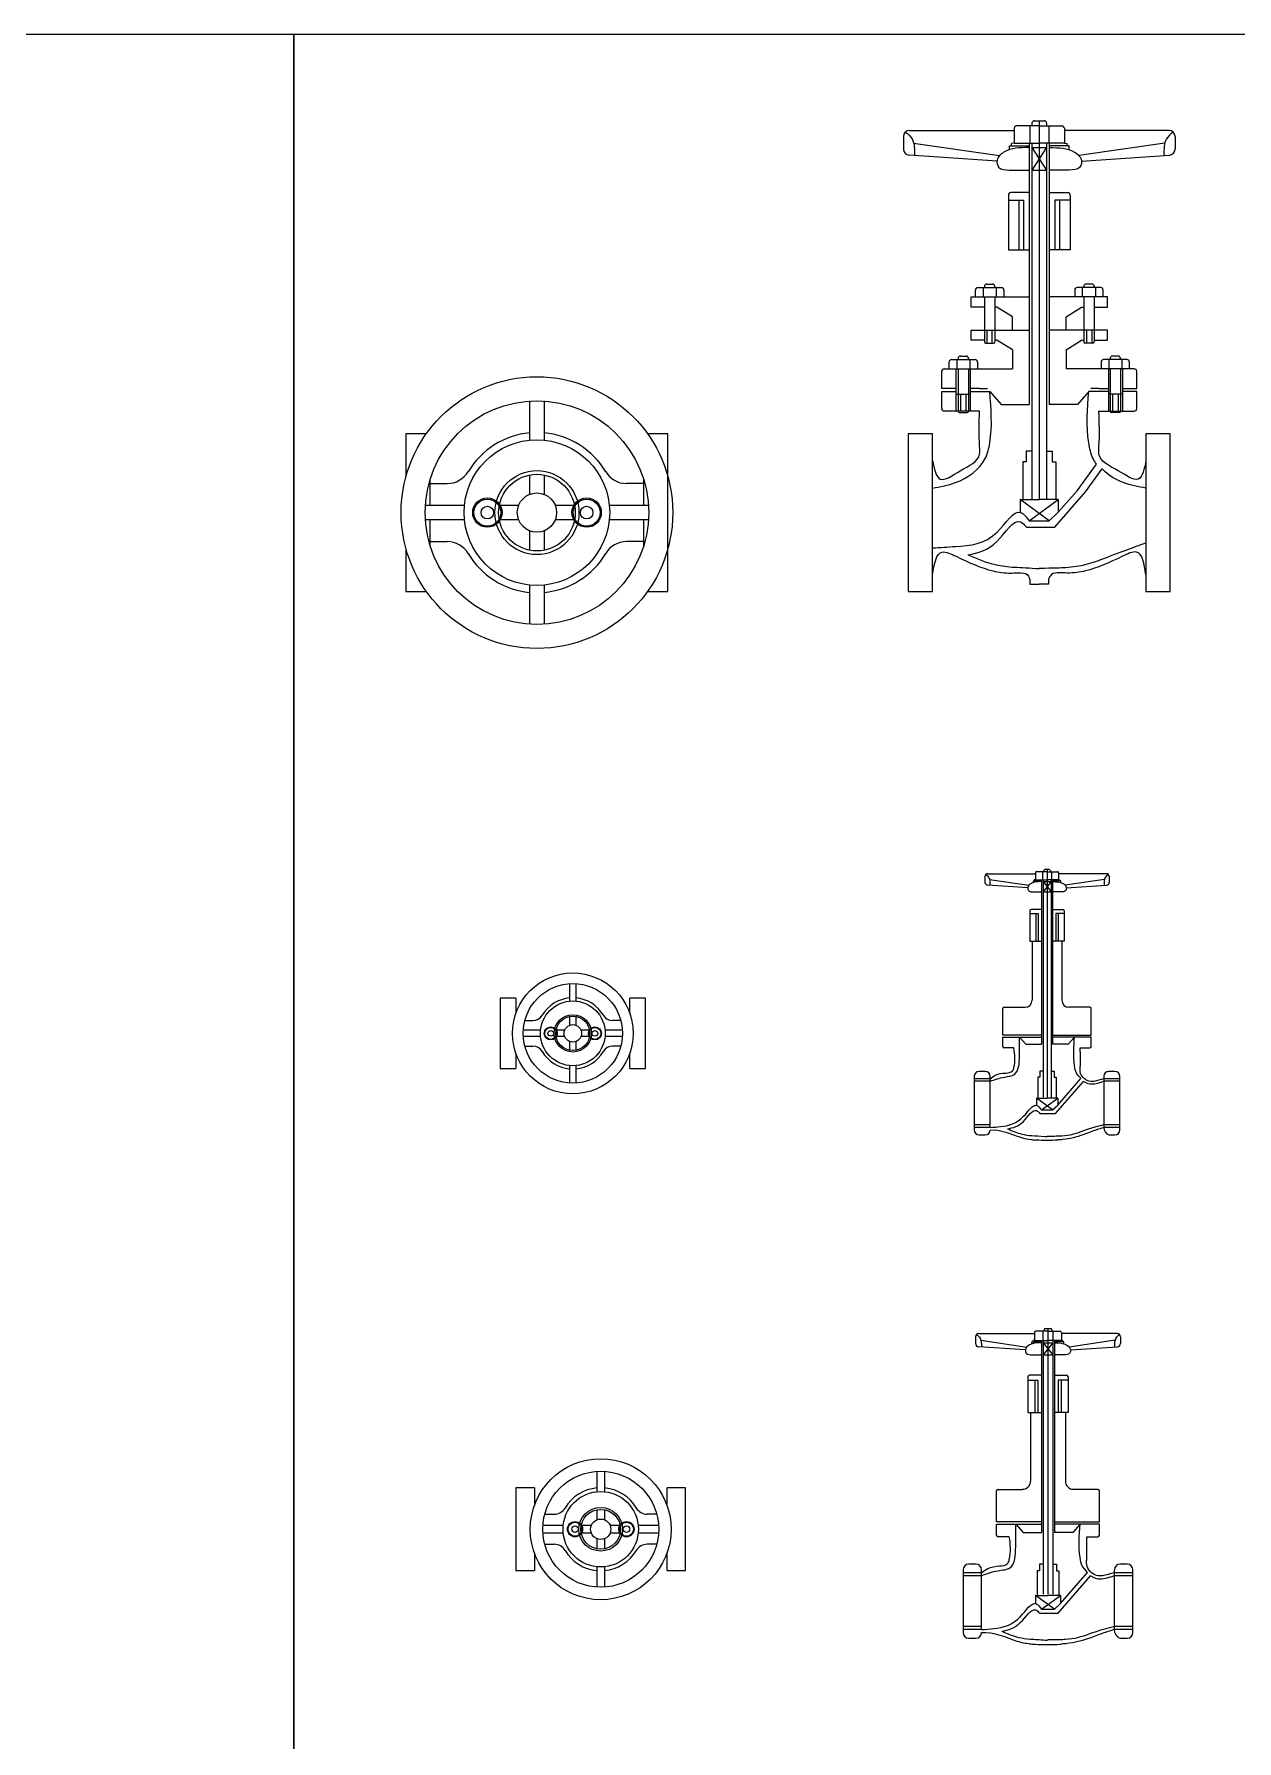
# Model space of a CAD drawing. Extents: x 101553 to 116917, y 3465 to 8824.
# Drawn here: x 114007 to 114999, y 7417 to 8824 of the extents above; entities that cross this region are included whole.
import ezdxf

# ---------------------------------------------------------------- set-up
doc = ezdxf.new("R2010")
doc.units = 0
doc.header["$LTSCALE"] = 200
doc.header["$MEASUREMENT"] = 0
doc.layers.add('shebai', color=1, linetype='CONTINUOUS')

msp = doc.modelspace()

# ---------------------------------------------------------------- linework, layer by layer
at = {"layer": 'shebai'}
for p, q in [((114832.3, 8753.1), (114840.3, 8753.1)), ((114836.3, 8753.1), (114836.3, 8440.8)), ((114724.3, 8740), (114724.3, 8729.7)), ((114729.3, 8745), (114815.6, 8745)), ((114815.6, 8746.8), (114815.6, 8734.5)), ((114836.3, 8748.8), (114817.6, 8748.8)), ((114828.5, 8748.8), (114828.5, 8734.5)), ((114830.3, 8751.1), (114830.3, 8748.8)), ((114836.3, 8748.8), (114855, 8748.8)), ((114842.3, 8751.1), (114842.3, 8748.8)), ((114844.1, 8748.8), (114844.1, 8734.5)), ((114857, 8746.8), (114857, 8734.5)), ((114943.3, 8745), (114857, 8745)), ((114948.3, 8740), (114948.3, 8729.7)), ((114801.5, 8719.8), (114729, 8724.7)), ((114732.7, 8734.7), (114803.5, 8724.3)), ((114811.7, 8729.3), (114811.7, 8732.3)), ((114811.7, 8732.3), (114828.1, 8732.3)), ((114815.6, 8734.5), (114813.3, 8734.3)), ((114813.3, 8732.3), (114813.3, 8734.3)), ((114815.6, 8734.5), (114836.3, 8734.5)), ((114828.1, 8734.5), (114828.1, 8519)), ((114830.3, 8734.5), (114830.3, 8440.8)), ((114842.3, 8730.9), (114830.3, 8712.4)), ((114830.3, 8730.9), (114842.3, 8712.4)), ((114830.3, 8730.9), (114842.3, 8730.9)), ((114857, 8734.5), (114836.3, 8734.5)), ((114842.3, 8734.5), (114842.3, 8440.8)), ((114844.5, 8734.5), (114844.5, 8519)), ((114860.9, 8732.3), (114844.5, 8732.3)), ((114857, 8734.5), (114859.3, 8734.3)), ((114859.3, 8732.3), (114859.3, 8734.3)), ((114860.9, 8729.3), (114860.9, 8732.3)), ((114939.9, 8734.7), (114869.1, 8724.3)), ((114871.1, 8719.8), (114943.6, 8724.7)), ((114830.3, 8712.4), (114842.3, 8712.4)), ((114810.8, 8691.8), (114810.8, 8646.6)), ((114810.8, 8687.7), (114823.4, 8687.7)), ((114828.1, 8693.8), (114812.8, 8693.8)), ((114819.5, 8687.7), (114819.5, 8646.6)), ((114823.4, 8687.7), (114823.4, 8646.6)), ((114844.5, 8693.8), (114859.8, 8693.8)), ((114849.2, 8687.7), (114849.2, 8646.6)), ((114861.8, 8687.7), (114849.2, 8687.7)), ((114853.1, 8687.7), (114853.1, 8646.6)), ((114861.8, 8691.8), (114861.8, 8646.6)), ((114810.8, 8646.6), (114828.1, 8646.6)), ((114861.8, 8646.6), (114844.5, 8646.6)), ((114783.6, 8607.9), (114783.6, 8613.5)), ((114785.6, 8615.5), (114805.1, 8615.5)), ((114789.9, 8615.5), (114789.9, 8607.9)), ((114791, 8616.4), (114791, 8615.5)), ((114793, 8618.4), (114797.6, 8618.4)), ((114799.6, 8616.4), (114799.6, 8615.5)), ((114800.8, 8615.5), (114800.8, 8607.9)), ((114807.1, 8613.5), (114807.1, 8607.9)), ((114865.5, 8613.5), (114865.5, 8607.9)), ((114887, 8615.5), (114867.5, 8615.5)), ((114871.8, 8615.5), (114871.8, 8607.9)), ((114873, 8616.4), (114873, 8615.5)), ((114879.6, 8618.4), (114875, 8618.4)), ((114881.6, 8616.4), (114881.6, 8615.5)), ((114882.7, 8615.5), (114882.7, 8607.9)), ((114889, 8607.9), (114889, 8613.5)), ((114780, 8607.9), (114800.8, 8607.9)), ((114780, 8599.5), (114780, 8607.9)), ((114791, 8599.5), (114780, 8599.5)), ((114791, 8607.9), (114791, 8570.8)), ((114799.6, 8607.9), (114828.1, 8607.9)), ((114799.6, 8607.9), (114799.6, 8570.8)), ((114801.4, 8599.5), (114799.6, 8599.5)), ((114814.2, 8591.5), (114801.4, 8599.5)), ((114873, 8607.9), (114844.5, 8607.9)), ((114858.4, 8591.5), (114871.2, 8599.5)), ((114871.2, 8599.5), (114873, 8599.5)), ((114892.6, 8607.9), (114871.8, 8607.9)), ((114873, 8607.9), (114873, 8570.8)), ((114881.6, 8607.9), (114881.6, 8570.8)), ((114881.6, 8599.5), (114892.6, 8599.5)), ((114892.6, 8599.5), (114892.6, 8607.9)), ((114814.2, 8580.5), (114814.2, 8591.5)), ((114858.4, 8580.5), (114858.4, 8591.5)), ((114780, 8580.5), (114791, 8580.5)), ((114780, 8572.1), (114780, 8580.5)), ((114791, 8572.1), (114780, 8572.1)), ((114791, 8580.5), (114799.6, 8580.5)), ((114792, 8569.8), (114798.6, 8569.8)), ((114793, 8580.5), (114793, 8569.8)), ((114797.3, 8580.5), (114797.3, 8569.8)), ((114799.6, 8580.5), (114828.1, 8580.5)), ((114801.4, 8572.1), (114799.6, 8572.1)), ((114814.2, 8564.1), (114801.4, 8572.1)), ((114873, 8580.5), (114844.5, 8580.5)), ((114858.4, 8564.1), (114871.2, 8572.1)), ((114871.2, 8572.1), (114873, 8572.1)), ((114881.6, 8580.5), (114873, 8580.5)), ((114880.6, 8569.8), (114874, 8569.8)), ((114875.3, 8580.5), (114875.3, 8569.8)), ((114879.6, 8580.5), (114879.6, 8569.8)), ((114892.6, 8580.5), (114881.6, 8580.5)), ((114881.6, 8572.1), (114892.6, 8572.1)), ((114892.6, 8572.1), (114892.6, 8580.5)), ((114763.9, 8556.1), (114783.4, 8556.1)), ((114768.2, 8556.1), (114768.2, 8548.5)), ((114769.3, 8557), (114769.3, 8556.1)), ((114771.3, 8559), (114775.9, 8559)), ((114777.9, 8557), (114777.9, 8556.1)), ((114779, 8556.1), (114779, 8548.5)), ((114814.2, 8564.1), (114814.2, 8548.5)), ((114858.4, 8564.1), (114858.4, 8548.5)), ((114908.7, 8556.1), (114889.3, 8556.1)), ((114893.6, 8556.1), (114893.6, 8548.5)), ((114894.7, 8557), (114894.7, 8556.1)), ((114901.3, 8559), (114896.7, 8559)), ((114903.3, 8557), (114903.3, 8556.1)), ((114904.4, 8556.1), (114904.4, 8548.5)), ((114755.9, 8532.4), (114755.9, 8546.5)), ((114757.9, 8548.5), (114814.2, 8548.5)), ((114761.9, 8548.5), (114761.9, 8554.1)), ((114767.6, 8548.5), (114767.6, 8513.7)), ((114769.3, 8548.5), (114769.3, 8513.4)), ((114777.9, 8548.5), (114777.9, 8513.4)), ((114779.3, 8548.5), (114779.3, 8513.7)), ((114785.4, 8554.1), (114785.4, 8548.5)), ((114914.7, 8548.5), (114858.4, 8548.5)), ((114887.3, 8554.1), (114887.3, 8548.5)), ((114893.3, 8548.5), (114893.3, 8513.7)), ((114894.7, 8548.5), (114894.7, 8513.4)), ((114903.3, 8548.5), (114903.3, 8513.4)), ((114905, 8548.5), (114905, 8513.7)), ((114910.7, 8548.5), (114910.7, 8554.1)), ((114916.7, 8532.4), (114916.7, 8546.5)), ((114767.6, 8532.4), (114755.9, 8532.4)), ((114755.9, 8515.7), (114755.9, 8529.8)), ((114755.9, 8529.8), (114767.6, 8529.8)), ((114767.6, 8527.6), (114779.3, 8527.6)), ((114771.2, 8527.6), (114771.2, 8513.7)), ((114775.8, 8527.6), (114775.8, 8513.7)), ((114787.1, 8532.4), (114779.3, 8532.4)), ((114779.3, 8529.8), (114795.5, 8529.8)), ((114787.1, 8532.4), (114793.7, 8532.4)), ((114795.5, 8529.8), (114804.8, 8519)), ((114877.1, 8529.8), (114867.8, 8519)), ((114893.3, 8529.8), (114877.1, 8529.8)), ((114885.5, 8532.4), (114878.9, 8532.4)), ((114885.5, 8532.4), (114893.3, 8532.4)), ((114905, 8527.6), (114893.3, 8527.6)), ((114896.8, 8527.6), (114896.8, 8513.7)), ((114901.4, 8527.6), (114901.4, 8513.7)), ((114905, 8532.4), (114916.7, 8532.4)), ((114916.7, 8529.8), (114905, 8529.8)), ((114916.7, 8515.7), (114916.7, 8529.8)), ((114416, 8522.2), (114416, 8489.7)), ((114428, 8522.2), (114428, 8489.7)), ((114787.1, 8513.7), (114757.9, 8513.7)), ((114804.8, 8519), (114814.6, 8519)), ((114814.6, 8519), (114821.1, 8519)), ((114821.1, 8519), (114828.1, 8519)), ((114858, 8519), (114844.5, 8519)), ((114867.8, 8519), (114858, 8519)), ((114885.5, 8513.7), (114914.7, 8513.7)), ((114770.3, 8512.4), (114776.9, 8512.4)), ((114902.3, 8512.4), (114895.7, 8512.4)), ((114314, 8495), (114314, 8459.7)), ((114330.8, 8495), (114314, 8495)), ((114530, 8495), (114513.2, 8495)), ((114530, 8365), (114530, 8495)), ((114728.3, 8495), (114728.3, 8365)), ((114748.3, 8495), (114728.3, 8495)), ((114748.3, 8365), (114748.3, 8495)), ((114924.3, 8495), (114924.3, 8365)), ((114944.3, 8495), (114924.3, 8495)), ((114944.3, 8365), (114944.3, 8495)), ((114825.6, 8471.9), (114822.7, 8471.9)), ((114822.7, 8471.9), (114822.7, 8440.8)), ((114830.3, 8480.6), (114825.6, 8480.6)), ((114825.6, 8480.6), (114825.6, 8471.9)), ((114842.3, 8480.6), (114847, 8480.6)), ((114847, 8480.6), (114847, 8471.9)), ((114847, 8471.9), (114849.9, 8471.9)), ((114849.9, 8471.9), (114849.9, 8440.8)), ((114334, 8436), (114334, 8457.5)), ((114416, 8461.1), (114416, 8445.1)), ((114428, 8461.1), (114428, 8445.1)), ((114510, 8457.5), (114510, 8436)), ((114867.5, 8448), (114883.6, 8469.9)), ((114874.5, 8447.2), (114888.3, 8466.2)), ((114334, 8454), (114348.1, 8454)), ((114510, 8454), (114495.9, 8454)), ((114849.1, 8418.1), (114874.5, 8447.2)), ((114852, 8430.3), (114867.5, 8448)), ((114362.3, 8436), (114330, 8436)), ((114407, 8436), (114390.9, 8436)), ((114453.1, 8436), (114437, 8436)), ((114514, 8436), (114481.7, 8436)), ((114820.6, 8440.8), (114820.6, 8430.3)), ((114820.6, 8440.8), (114836.3, 8440.8)), ((114844.5, 8423.3), (114820.6, 8440.8)), ((114828.1, 8423.3), (114852, 8440.8)), ((114852, 8440.8), (114836.3, 8440.8)), ((114844.5, 8423.3), (114852, 8430.3)), ((114852, 8440.8), (114852, 8430.3)), ((114362.3, 8424), (114330, 8424)), ((114334, 8402.6), (114334, 8424)), ((114407, 8424), (114390.9, 8424)), ((114416, 8415), (114416, 8399)), ((114428, 8415), (114428, 8399)), ((114453.1, 8424), (114437, 8424)), ((114514, 8424), (114481.7, 8424)), ((114510, 8424), (114510, 8402.6)), ((114825.7, 8418.1), (114849.1, 8418.1)), ((114828.1, 8423.3), (114844.5, 8423.3)), ((114314, 8400.4), (114314, 8365)), ((114334, 8406.1), (114348.1, 8406.1)), ((114510, 8406.1), (114495.9, 8406.1)), ((114828.6, 8374.8), (114828.6, 8371)), ((114844, 8374.8), (114844, 8371)), ((114314, 8365), (114330.8, 8365)), ((114416, 8370.4), (114416, 8337.9)), ((114428, 8370.4), (114428, 8337.9)), ((114513.2, 8365), (114530, 8365)), ((114728.3, 8365), (114748.3, 8365)), ((114828.6, 8371), (114836.3, 8371)), ((114844, 8371), (114836.3, 8371)), ((114924.3, 8365), (114944.3, 8365)), ((114833.2, 8133.1), (114833.2, 8127.4)), ((114842.7, 8134), (114834.2, 8134)), ((114839.1, 8134), (114839.1, 8127.4)), ((114840, 8135), (114840, 8134)), ((114840.9, 8136), (114844.5, 8136)), ((114842.7, 8136), (114842.7, 7948.2)), ((114842.7, 8134), (114851.3, 8134)), ((114845.5, 8135), (114845.5, 8134)), ((114846.3, 8134), (114846.3, 8127.4)), ((114852.2, 8133.1), (114852.2, 8127.4)), ((114791.5, 8130), (114791.5, 8125.2)), ((114826.8, 8120.7), (114793.6, 8123)), ((114793.8, 8132.2), (114833.2, 8132.2)), ((114795.3, 8127.5), (114827.7, 8122.8)), ((114831.5, 8125.1), (114831.5, 8126.4)), ((114831.5, 8126.4), (114838.1, 8126.4)), ((114832.2, 8126.4), (114832.2, 8127.4)), ((114833.2, 8127.4), (114832.2, 8127.4)), ((114833.2, 8127.4), (114842.7, 8127.4)), ((114838.1, 8127.4), (114838.1, 7991.7)), ((114839.4, 8127.4), (114839.4, 7948.2)), ((114839.4, 8125.8), (114846, 8125.8)), ((114846, 8125.8), (114839.4, 8117.3)), ((114839.4, 8125.8), (114846, 8117.3)), ((114852.2, 8127.4), (114842.7, 8127.4)), ((114846, 8127.4), (114846, 7948.2)), ((114847.3, 8127.4), (114847.3, 7991.7)), ((114854, 8126.4), (114847.3, 8126.4)), ((114891.7, 8132.2), (114852.2, 8132.2)), ((114852.2, 8127.4), (114853.2, 8127.4)), ((114853.2, 8126.4), (114853.2, 8127.4)), ((114854, 8125.1), (114854, 8126.4)), ((114890.1, 8127.5), (114857.7, 8122.8)), ((114858.6, 8120.7), (114891.8, 8123)), ((114893.9, 8130), (114893.9, 8125.2)), ((114839.4, 8117.3), (114846, 8117.3)), ((114828.5, 8101.7), (114828.5, 8076.6)), ((114828.5, 8099.4), (114835.5, 8099.4)), ((114838.1, 8102.8), (114829.6, 8102.8)), ((114833.4, 8099.4), (114833.4, 8076.6)), ((114835.5, 8099.4), (114835.5, 8076.6)), ((114847.3, 8102.8), (114855.8, 8102.8)), ((114849.9, 8099.4), (114849.9, 8076.6)), ((114856.9, 8099.4), (114849.9, 8099.4)), ((114852, 8099.4), (114852, 8076.6)), ((114856.9, 8101.7), (114856.9, 8076.6)), ((114828.5, 8076.6), (114838.1, 8076.6)), ((114830.4, 8076.6), (114830.4, 8028)), ((114856.9, 8076.6), (114847.3, 8076.6)), ((114855, 8076.6), (114855, 8028)), ((114448.9, 8041.7), (114448.9, 8027.2)), ((114454.2, 8041.7), (114454.2, 8027.2)), ((114404.7, 8029.8), (114391.6, 8029.8)), ((114391.6, 8029.8), (114391.6, 7971.6)), ((114404.7, 8029.8), (114404.7, 8017.4)), ((114511.6, 8029.8), (114498.5, 8029.8)), ((114498.5, 8017.4), (114498.5, 8029.8)), ((114511.6, 7971.6), (114511.6, 8029.8)), ((114806.3, 7999.1), (114806.3, 8021.1)), ((114807.4, 8022.2), (114824.6, 8022.2)), ((114878, 8022.2), (114860.8, 8022.2)), ((114879.1, 7999.1), (114879.1, 8021.1)), ((114412.5, 8011.3), (114418.7, 8011.3)), ((114448.9, 8014.5), (114448.9, 8007.4)), ((114454.2, 8014.5), (114454.2, 8007.4)), ((114490.7, 8011.3), (114484.4, 8011.3)), ((114425, 8003.4), (114410.7, 8003.4)), ((114425, 7998), (114410.7, 7998)), ((114444.9, 8003.4), (114437.8, 8003.4)), ((114444.9, 7998), (114437.8, 7998)), ((114448.9, 7994), (114448.9, 7986.9)), ((114454.2, 7994), (114454.2, 7986.9)), ((114465.4, 8003.4), (114458.2, 8003.4)), ((114465.4, 7998), (114458.2, 7998)), ((114492.5, 8003.4), (114478.1, 8003.4)), ((114492.5, 7998), (114478.1, 7998)), ((114838.1, 7999.1), (114806.3, 7999.1)), ((114806.3, 7997.7), (114838.1, 7997.7)), ((114806.3, 7989.9), (114806.3, 7997.7)), ((114820, 7997.7), (114825.2, 7991.7)), ((114847.3, 7999.1), (114879.1, 7999.1)), ((114879.1, 7997.7), (114847.3, 7997.7)), ((114865.4, 7997.7), (114860.2, 7991.7)), ((114879.1, 7989.9), (114879.1, 7997.7)), ((114404.7, 7984), (114404.7, 7971.6)), ((114412.5, 7990.1), (114418.7, 7990.1)), ((114490.7, 7990.1), (114484.4, 7990.1)), ((114498.5, 7971.6), (114498.5, 7984)), ((114815.4, 7988.7), (114807.4, 7988.7)), ((114825.2, 7991.7), (114830.7, 7991.7)), ((114830.7, 7991.7), (114834.3, 7991.7)), ((114834.3, 7991.7), (114838.1, 7991.7)), ((114854.8, 7991.7), (114847.3, 7991.7)), ((114860.2, 7991.7), (114854.8, 7991.7)), ((114870.1, 7988.7), (114878, 7988.7)), ((114391.6, 7971.6), (114404.7, 7971.6)), ((114448.9, 7974.2), (114448.9, 7959.7)), ((114454.2, 7974.2), (114454.2, 7959.7)), ((114498.5, 7971.6), (114511.6, 7971.6)), ((114782.7, 7965.3), (114782.7, 7921)), ((114791.8, 7969.3), (114786.7, 7969.3)), ((114795.8, 7963.2), (114795.8, 7965.3)), ((114836.8, 7964.6), (114835.2, 7964.6)), ((114835.2, 7964.6), (114835.2, 7947.3)), ((114839.4, 7969.4), (114836.8, 7969.4)), ((114836.8, 7969.4), (114836.8, 7964.6)), ((114846, 7969.4), (114848.6, 7969.4)), ((114848.6, 7969.4), (114848.6, 7964.6)), ((114848.6, 7964.6), (114850.2, 7964.6)), ((114850.2, 7964.6), (114850.2, 7947.3)), ((114889.6, 7965.3), (114889.6, 7963.2)), ((114898.7, 7969.3), (114893.6, 7969.3)), ((114902.7, 7921), (114902.7, 7965.3)), ((114795.8, 7963.2), (114782.7, 7963.2)), ((114795.8, 7961.2), (114782.7, 7961.2)), ((114795.8, 7923.2), (114795.8, 7963.2)), ((114849.8, 7934.7), (114872.8, 7961)), ((114851.5, 7941.4), (114870.7, 7963.5)), ((114889.6, 7963.2), (114889.6, 7923.2)), ((114902.7, 7963.2), (114889.6, 7963.2)), ((114902.7, 7961.2), (114889.6, 7961.2)), ((114834, 7947.3), (114834, 7941.4)), ((114847.3, 7937.6), (114834, 7947.3)), ((114834, 7947.3), (114842.7, 7947.3)), ((114838.1, 7937.6), (114851.5, 7947.3)), ((114838.1, 7937.6), (114847.3, 7937.6)), ((114851.5, 7947.3), (114842.7, 7947.3)), ((114847.3, 7937.6), (114851.5, 7941.4)), ((114851.5, 7947.3), (114851.5, 7941.4)), ((114795.8, 7925.2), (114782.7, 7925.2)), ((114795.8, 7923.2), (114782.7, 7923.2)), ((114836.8, 7934.7), (114849.8, 7934.7)), ((114902.7, 7925.2), (114889.6, 7925.2)), ((114902.7, 7923.2), (114889.6, 7923.2)), ((114786.7, 7917), (114791.8, 7917)), ((114893.6, 7917), (114898.7, 7917)), ((114786.4, 7753.2), (114832.4, 7753.2)), ((114832.4, 7754.1), (114832.4, 7747.5)), ((114843.5, 7755.2), (114833.5, 7755.2)), ((114839.3, 7755.2), (114839.3, 7747.5)), ((114840.3, 7756.4), (114840.3, 7755.2)), ((114841.3, 7757.5), (114845.6, 7757.5)), ((114843.5, 7757.5), (114843.5, 7538.5)), ((114843.5, 7755.2), (114853.4, 7755.2)), ((114846.7, 7756.4), (114846.7, 7755.2)), ((114847.6, 7755.2), (114847.6, 7747.5)), ((114854.5, 7754.1), (114854.5, 7747.5)), ((114900.6, 7753.2), (114854.5, 7753.2)), ((114783.7, 7750.5), (114783.7, 7745)), ((114824.9, 7739.7), (114786.2, 7742.3)), ((114788.2, 7747.7), (114826, 7742.1)), ((114830.3, 7744.8), (114830.3, 7746.4)), ((114830.3, 7746.4), (114838.1, 7746.4)), ((114831.2, 7746.4), (114831.2, 7747.5)), ((114832.4, 7747.5), (114831.2, 7747.5)), ((114832.4, 7747.5), (114843.5, 7747.5)), ((114838.1, 7747.5), (114838.1, 7589.2)), ((114839.6, 7747.5), (114839.6, 7538.5)), ((114839.6, 7745.6), (114847.4, 7745.6)), ((114847.4, 7745.6), (114839.6, 7735.8)), ((114839.6, 7745.6), (114847.4, 7735.8)), ((114854.5, 7747.5), (114843.5, 7747.5)), ((114847.4, 7747.5), (114847.4, 7538.5)), ((114848.8, 7747.5), (114848.8, 7589.2)), ((114856.6, 7746.4), (114848.8, 7746.4)), ((114854.5, 7747.5), (114855.7, 7747.5)), ((114855.7, 7746.4), (114855.7, 7747.5)), ((114856.6, 7744.8), (114856.6, 7746.4)), ((114898.8, 7747.7), (114861, 7742.1)), ((114862, 7739.7), (114900.8, 7742.3)), ((114903.2, 7750.5), (114903.2, 7745)), ((114839.6, 7735.8), (114847.4, 7735.8)), ((114826.9, 7717.5), (114826.9, 7688.2)), ((114826.9, 7714.8), (114835.1, 7714.8)), ((114838.1, 7718.8), (114828.2, 7718.8)), ((114832.6, 7714.8), (114832.6, 7688.2)), ((114835.1, 7714.8), (114835.1, 7688.2)), ((114848.8, 7718.8), (114858.7, 7718.8)), ((114851.8, 7714.8), (114851.8, 7688.2)), ((114860, 7714.8), (114851.8, 7714.8)), ((114854.3, 7714.8), (114854.3, 7688.2)), ((114860, 7717.5), (114860, 7688.2)), ((114826.9, 7688.2), (114838.1, 7688.2)), ((114829.1, 7688.2), (114829.1, 7631.6)), ((114860, 7688.2), (114848.8, 7688.2)), ((114857.8, 7688.2), (114857.8, 7631.6)), ((114471.5, 7639.7), (114471.5, 7622.9)), ((114477.7, 7639.7), (114477.7, 7622.9)), ((114419.9, 7625.9), (114404.6, 7625.9)), ((114404.6, 7625.9), (114404.6, 7558)), ((114419.9, 7625.9), (114419.9, 7611.4)), ((114544.6, 7625.9), (114529.3, 7625.9)), ((114529.3, 7611.4), (114529.3, 7625.9)), ((114544.6, 7558), (114544.6, 7625.9)), ((114801, 7597.9), (114801, 7623.5)), ((114802.3, 7624.8), (114822.3, 7624.8)), ((114884.6, 7624.8), (114864.6, 7624.8)), ((114885.9, 7597.9), (114885.9, 7623.5)), ((114429, 7604.3), (114436.3, 7604.3)), ((114471.5, 7608), (114471.5, 7599.7)), ((114477.7, 7608), (114477.7, 7599.7)), ((114520.2, 7604.3), (114512.9, 7604.3)), ((114443.7, 7595), (114426.9, 7595)), ((114443.7, 7588.8), (114426.9, 7588.8)), ((114466.8, 7595), (114458.5, 7595)), ((114466.8, 7588.8), (114458.5, 7588.8)), ((114471.5, 7584.1), (114471.5, 7575.8)), ((114477.7, 7584.1), (114477.7, 7575.8)), ((114490.7, 7595), (114482.4, 7595)), ((114490.7, 7588.8), (114482.4, 7588.8)), ((114522.3, 7595), (114505.6, 7595)), ((114522.3, 7588.8), (114505.6, 7588.8)), ((114838.1, 7597.9), (114801, 7597.9)), ((114801, 7596.2), (114838.1, 7596.2)), ((114801, 7587), (114801, 7596.2)), ((114811.6, 7585.7), (114802.3, 7585.7)), ((114817, 7596.2), (114823.1, 7589.2)), ((114823.1, 7589.2), (114829.4, 7589.2)), ((114829.4, 7589.2), (114833.6, 7589.2)), ((114833.6, 7589.2), (114838.1, 7589.2)), ((114848.8, 7597.9), (114885.9, 7597.9)), ((114885.9, 7596.2), (114848.8, 7596.2)), ((114857.5, 7589.2), (114848.8, 7589.2)), ((114863.9, 7589.2), (114857.5, 7589.2)), ((114869.9, 7596.2), (114863.9, 7589.2)), ((114875.4, 7585.7), (114884.6, 7585.7)), ((114885.9, 7587), (114885.9, 7596.2)), ((114419.9, 7572.5), (114419.9, 7558)), ((114429, 7579.5), (114436.3, 7579.5)), ((114520.2, 7579.5), (114512.9, 7579.5)), ((114529.3, 7558), (114529.3, 7572.5)), ((114404.6, 7558), (114419.9, 7558)), ((114471.5, 7561), (114471.5, 7544.1)), ((114477.7, 7561), (114477.7, 7544.1)), ((114529.3, 7558), (114544.6, 7558)), ((114773.5, 7558.4), (114773.5, 7506.7)), ((114788.7, 7555.9), (114773.5, 7555.9)), ((114784.1, 7563.1), (114778.1, 7563.1)), ((114788.7, 7555.9), (114788.7, 7558.4)), ((114788.7, 7509.2), (114788.7, 7555.9)), ((114836.6, 7557.6), (114834.7, 7557.6)), ((114834.7, 7557.6), (114834.7, 7537.4)), ((114839.6, 7563.2), (114836.6, 7563.2)), ((114836.6, 7563.2), (114836.6, 7557.6)), ((114847.4, 7563.2), (114850.4, 7563.2)), ((114850.4, 7563.2), (114850.4, 7557.6)), ((114850.4, 7557.6), (114852.3, 7557.6)), ((114852.3, 7557.6), (114852.3, 7537.4)), ((114853.7, 7530.6), (114876.1, 7556.3)), ((114898.2, 7558.4), (114898.2, 7555.9)), ((114898.2, 7555.9), (114898.2, 7509.2)), ((114913.5, 7555.9), (114898.2, 7555.9)), ((114908.8, 7563.1), (114902.9, 7563.1)), ((114913.5, 7506.7), (114913.5, 7558.4)), ((114788.7, 7553.6), (114773.5, 7553.6)), ((114851.8, 7522.7), (114878.6, 7553.4)), ((114913.5, 7553.6), (114898.2, 7553.6)), ((114833.3, 7537.4), (114833.3, 7530.6)), ((114848.8, 7526.1), (114833.3, 7537.4)), ((114833.3, 7537.4), (114843.5, 7537.4)), ((114838.1, 7526.1), (114853.7, 7537.4)), ((114853.7, 7537.4), (114843.5, 7537.4)), ((114848.8, 7526.1), (114853.7, 7530.6)), ((114853.7, 7537.4), (114853.7, 7530.6)), ((114836.6, 7522.7), (114851.8, 7522.7)), ((114838.1, 7526.1), (114848.8, 7526.1)), ((114788.7, 7511.6), (114773.5, 7511.6)), ((114788.7, 7509.2), (114773.5, 7509.2)), ((114778.1, 7502), (114784.1, 7502)), ((114913.5, 7511.6), (114898.2, 7511.6)), ((114913.5, 7509.2), (114898.2, 7509.2)), ((114902.9, 7502), (114908.8, 7502))]:
    msp.add_line(p, q, dxfattribs=at)
for points in [[(109967.3, 8824.5), (114221.5, 8824.5), (114221.5, 3465.4), (109967.3, 3465.4)], [(114221.5, 8824.5), (116917.4, 8824.5), (116917.4, 6501.5), (114221.5, 6501.5)]]:
    msp.add_lwpolyline(points, close=True, dxfattribs=at)
for centre, radius in [((114422, 8430), 112), ((114422, 8430), 92.2), ((114422, 8430), 60), ((114422, 8430), 34.6), ((114422, 8430), 31.6), ((114381.1, 8430), 12.1), ((114422, 8430), 16.2), ((114463, 8430), 12.1), ((114381.1, 8430), 11.1), ((114381.1, 8430), 5.2), ((114463, 8430), 11.1), ((114463, 8430), 5.2), ((114451.6, 8000.7), 49.8), ((114451.6, 8000.7), 41), ((114451.6, 8000.7), 26.7), ((114433.4, 8000.7), 5.37), ((114451.6, 8000.7), 15.4), ((114451.6, 8000.7), 14.1), ((114451.6, 8000.7), 7.18), ((114469.8, 8000.7), 5.37), ((114433.4, 8000.7), 4.93), ((114433.4, 8000.7), 2.31), ((114469.8, 8000.7), 4.93), ((114469.8, 8000.7), 2.31), ((114474.6, 7591.9), 58.1), ((114474.6, 7591.9), 47.8), ((114474.6, 7591.9), 31.1), ((114453.4, 7591.9), 6.27), ((114474.6, 7591.9), 18), ((114474.6, 7591.9), 16.4), ((114474.6, 7591.9), 8.38), ((114495.8, 7591.9), 6.27), ((114453.4, 7591.9), 5.75), ((114453.4, 7591.9), 2.69), ((114495.8, 7591.9), 5.75), ((114495.8, 7591.9), 2.69)]:
    msp.add_circle(centre, radius, dxfattribs=at)
for centre, radius, start, end in [((114832.3, 8751.1), 2, 90, 180), ((114840.3, 8751.1), 2, 0, 90), ((114729.3, 8740), 5, 90, 180), ((114817.6, 8746.8), 2, 90, 180), ((114855, 8746.8), 2, 0, 90), ((114943.3, 8740), 5, 0, 90), ((114729.3, 8729.7), 5, 180, 266.164), ((114943.3, 8729.7), 5, 273.836, 0), ((114812.8, 8691.8), 2, 90, 180), ((114859.8, 8691.8), 2, 0, 90), ((114785.6, 8613.5), 2, 90, 180), ((114793, 8616.4), 2, 90, 180), ((114797.6, 8616.4), 2, 0, 90), ((114805.1, 8613.5), 2, 0, 90), ((114867.5, 8613.5), 2, 90, 180), ((114875, 8616.4), 2, 90, 180), ((114879.6, 8616.4), 2, 0, 90), ((114887, 8613.5), 2, 0, 90), ((114792, 8570.8), 1, 180, 270), ((114798.6, 8570.8), 1, 270, 0), ((114874, 8570.8), 1, 180, 270), ((114880.6, 8570.8), 1, 270, 0), ((114763.9, 8554.1), 2, 90, 180), ((114771.3, 8557), 2, 90, 180), ((114775.9, 8557), 2, 0, 90), ((114783.4, 8554.1), 2, 0, 90), ((114889.3, 8554.1), 2, 90, 180), ((114896.7, 8557), 2, 90, 180), ((114901.3, 8557), 2, 0, 90), ((114908.7, 8554.1), 2, 0, 90), ((114757.9, 8546.5), 2, 90, 180), ((114914.7, 8546.5), 2, 0, 90), ((114757.9, 8515.7), 2, 180, 270), ((114770.3, 8513.4), 1, 180, 270), ((114776.9, 8513.4), 1, 270, 0), ((114895.7, 8513.4), 1, 180, 270), ((114902.3, 8513.4), 1, 270, 0), ((114914.7, 8515.7), 2, 270, 0), ((114422, 8430), 66, 95.2167, 149.2842), ((114422, 8430), 66, 30.7158, 84.7833), ((114348.1, 8474), 20, 270, 329.2842), ((114495.9, 8474), 20, 210.7158, 270), ((114348.1, 8386.1), 20, 30.7158, 90), ((114495.9, 8386.1), 20, 90, 149.2842), ((114422, 8430), 66, 210.7158, 264.7833), ((114422, 8430), 66, 275.2167, 329.2842), ((114834.2, 8133.1), 0.915, 90, 180), ((114840.9, 8135), 0.915, 90, 180), ((114844.5, 8135), 0.915, 0, 90), ((114851.3, 8133.1), 0.915, 0, 90), ((114793.8, 8130), 2.29, 90, 180), ((114793.8, 8125.2), 2.29, 180, 266.164), ((114891.7, 8130), 2.29, 0, 90), ((114891.7, 8125.2), 2.29, 273.836, 0), ((114829.6, 8101.7), 1.11, 90, 180), ((114855.8, 8101.7), 1.11, 0, 90), ((114451.6, 8000.7), 29.3, 95.2167, 149.2842), ((114451.6, 8000.7), 29.3, 30.7158, 84.7833), ((114807.4, 8021.1), 1.11, 90, 180), ((114824.6, 8028), 5.82, 270, 0), ((114860.8, 8028), 5.82, 180, 270), ((114878, 8021.1), 1.11, 0, 90), ((114418.7, 8020.2), 8.89, 270, 329.2842), ((114484.4, 8020.2), 8.89, 210.7158, 270), ((114418.7, 7981.2), 8.89, 30.7158, 90), ((114451.6, 8000.7), 29.3, 210.7158, 264.7833), ((114451.6, 8000.7), 29.3, 275.2167, 329.2842), ((114484.4, 7981.2), 8.89, 90, 149.2842), ((114807.4, 7989.9), 1.11, 180, 270), ((114878, 7989.9), 1.11, 270, 0), ((114786.7, 7965.3), 4, 90, 180), ((114791.8, 7965.3), 4, 0, 90), ((114893.6, 7965.3), 4, 90, 180), ((114898.7, 7965.3), 4, 0, 90), ((114896, 7922.9), 6.36, 177.6019, 248.2429), ((114786.7, 7921), 4, 180, 270), ((114791.8, 7921), 4, 270, 0), ((114842.6, 8161.4), 248.7, 267.9228, 272.0772), ((114898.7, 7921), 4, 270, 0), ((114786.4, 7750.5), 2.67, 90, 180), ((114833.5, 7754.1), 1.07, 90, 180), ((114841.3, 7756.4), 1.07, 90, 180), ((114845.6, 7756.4), 1.07, 0, 90), ((114853.4, 7754.1), 1.07, 0, 90), ((114900.6, 7750.5), 2.67, 0, 90), ((114786.4, 7745), 2.67, 180, 266.164), ((114900.6, 7745), 2.67, 273.836, 0), ((114828.2, 7717.5), 1.3, 90, 180), ((114858.7, 7717.5), 1.3, 0, 90), ((114822.3, 7631.6), 6.79, 270, 0), ((114864.6, 7631.6), 6.79, 180, 270), ((114474.6, 7591.9), 34.2, 95.2167, 149.2842), ((114474.6, 7591.9), 34.2, 30.7158, 84.7833), ((114802.3, 7623.5), 1.3, 90, 180), ((114884.6, 7623.5), 1.3, 0, 90), ((114436.3, 7614.7), 10.4, 270, 329.2842), ((114512.9, 7614.7), 10.4, 210.7158, 270), ((114802.3, 7587), 1.3, 180, 270), ((114884.6, 7587), 1.3, 270, 0), ((114436.3, 7569.1), 10.4, 30.7158, 90), ((114474.6, 7591.9), 34.2, 210.7158, 264.7833), ((114474.6, 7591.9), 34.2, 275.2167, 329.2842), ((114512.9, 7569.1), 10.4, 90, 149.2842), ((114778.1, 7558.4), 4.67, 90, 180), ((114784.1, 7558.4), 4.67, 0, 90), ((114902.9, 7558.4), 4.67, 90, 180), ((114908.8, 7558.4), 4.67, 0, 90), ((114778.1, 7506.7), 4.67, 180, 270), ((114784.1, 7506.7), 4.67, 270, 0), ((114905.6, 7508.9), 7.43, 177.6019, 248.2429), ((114908.8, 7506.7), 4.67, 270, 0), ((114843.3, 7787.1), 290.2, 267.9228, 272.0772)]:
    msp.add_arc(centre, radius, start, end, dxfattribs=at)
for points, knots in [([(114726, 8743.7), (114728.1, 8742), (114733.6, 8737.1), (114733.5, 8729.4), (114733.4, 8724.4)], [2.00063, 2.00063, 2.00063, 2.00063, 9.862778, 23.736297, 23.736297, 23.736297, 23.736297]), ([(114946.7, 8743.7), (114944.5, 8742), (114939, 8737.1), (114939.1, 8729.4), (114939.2, 8724.4)], [2.00063, 2.00063, 2.00063, 2.00063, 9.862778, 23.736297, 23.736297, 23.736297, 23.736297]), ([(114828.1, 8730.9), (114819.8, 8730.9), (114810.3, 8730.6), (114800.5, 8722.2), (114802.3, 8712.6), (114814.3, 8712.3), (114822.2, 8712.4), (114827.5, 8712.4), (114828.1, 8712.4)], [1.64145, 1.64145, 1.64145, 1.64145, 20.557211, 29.781739, 35.65638, 45.056613, 59.589875, 61.280927, 61.280927, 61.280927, 61.280927]), ([(114844.5, 8730.9), (114852.8, 8730.9), (114862.3, 8730.6), (114872.1, 8722.2), (114870.3, 8712.6), (114858.3, 8712.3), (114850.4, 8712.4), (114845.1, 8712.4), (114844.5, 8712.4)], [1.64145, 1.64145, 1.64145, 1.64145, 20.557211, 29.781739, 35.65638, 45.056613, 59.589875, 61.280927, 61.280927, 61.280927, 61.280927]), ([(114883.6, 8469.9), (114882.5, 8471.4), (114879.2, 8476.7), (114874.6, 8497.1), (114876, 8515.7), (114877.1, 8529.8)], [45.578961, 45.578961, 45.578961, 45.578961, 51.043717, 64.380404, 106.784348, 106.784348, 106.784348, 106.784348]), ([(114924.3, 8450.2), (114918, 8451.4), (114905.8, 8453.6), (114893.9, 8460), (114888.3, 8466.2)], [0, 0, 0, 0, 19.464728, 37.451482, 37.451482, 37.451482, 37.451482]), ([(114777.5, 8395.3), (114785.9, 8396.5), (114802, 8401.6), (114816.4, 8427.8), (114824.1, 8420), (114825.7, 8418.1)], [29.725465, 29.725465, 29.725465, 29.725465, 55.240928, 80.717156, 87.453798, 87.453798, 87.453798, 87.453798]), ([(114924.3, 8404.8), (114921.1, 8403.8), (114894.7, 8394.3), (114879.6, 8387.4), (114861.4, 8384.5), (114848.7, 8384.1), (114836.2, 8384)], [27.25495, 27.25495, 27.25495, 27.25495, 32.343619, 65.095147, 80.283596, 90.542446, 90.542446, 90.542446, 90.542446]), ([(114777.5, 8395.3), (114784.9, 8391.9), (114796.2, 8387.5), (114812.7, 8384.8), (114826.8, 8384.7), (114836.3, 8383.8), (114836.2, 8384)], [41.563452, 41.563452, 41.563452, 41.563452, 65.095147, 80.283596, 94.686788, 97.384426, 97.384426, 97.384426, 97.384426]), ([(114792.2, 8131.7), (114793.2, 8130.9), (114795.7, 8128.6), (114795.7, 8125.1), (114795.6, 8122.8)], [2.00063, 2.00063, 2.00063, 2.00063, 9.862778, 23.736297, 23.736297, 23.736297, 23.736297]), ([(114838.1, 8125.8), (114834.7, 8125.8), (114830.6, 8125.5), (114826.3, 8121.8), (114827.2, 8117.4), (114832.6, 8117.3), (114836, 8117.3), (114838.1, 8117.3)], [2.998781, 2.998781, 2.998781, 2.998781, 20.557211, 29.781739, 35.65638, 45.056613, 59.504786, 59.504786, 59.504786, 59.504786]), ([(114847.3, 8125.8), (114850.7, 8125.8), (114854.8, 8125.5), (114859.1, 8121.8), (114858.3, 8117.4), (114852.8, 8117.3), (114849.4, 8117.3), (114847.3, 8117.3)], [2.998781, 2.998781, 2.998781, 2.998781, 20.557211, 29.781739, 35.65638, 45.056613, 59.504786, 59.504786, 59.504786, 59.504786]), ([(114893.2, 8131.7), (114892.2, 8130.9), (114889.7, 8128.6), (114889.7, 8125.1), (114889.8, 8122.8)], [2.00063, 2.00063, 2.00063, 2.00063, 9.862778, 23.736297, 23.736297, 23.736297, 23.736297]), ([(114867, 7967.8), (114866.2, 7969.8), (114864, 7979.8), (114864.8, 7989.8), (114865.4, 7997.7)], [52.651876, 52.651876, 52.651876, 52.651876, 64.380404, 106.784348, 106.784348, 106.784348, 106.784348]), ([(114889.6, 7961.2), (114886.1, 7959.9), (114880.1, 7957.9), (114875.9, 7959.2), (114872.8, 7961)], [0, 0, 0, 0, 19.464728, 32.932751, 32.932751, 32.932751, 32.932751]), ([(114810.1, 7922), (114814.7, 7922.7), (114823.7, 7925.5), (114831.7, 7940.1), (114835.9, 7935.8), (114836.8, 7934.7)], [29.725465, 29.725465, 29.725465, 29.725465, 55.240928, 80.717156, 87.453798, 87.453798, 87.453798, 87.453798]), ([(114795.8, 7921), (114803.7, 7922), (114818.6, 7914.9), (114827.7, 7913.4), (114832.4, 7912.7), (114833.6, 7912.8)], [22.633668, 22.633668, 22.633668, 22.633668, 47.171763, 58.774051, 63.133274, 63.133274, 63.133274, 63.133274]), ([(114810.1, 7922), (114814.2, 7920.1), (114820.4, 7917.7), (114829.6, 7916.2), (114837.4, 7916.1), (114842.7, 7915.6), (114842.7, 7915.7)], [41.563452, 41.563452, 41.563452, 41.563452, 65.095147, 80.283596, 94.686788, 97.384426, 97.384426, 97.384426, 97.384426]), ([(114889.6, 7925.2), (114884.5, 7923.9), (114875.1, 7921.5), (114866.7, 7917.6), (114856.7, 7916), (114849.6, 7915.8), (114842.7, 7915.7)], [27.25495, 27.25495, 27.25495, 27.25495, 32.343619, 65.095147, 80.283596, 90.542446, 90.542446, 90.542446, 90.542446]), ([(114889.6, 7923.2), (114884, 7921.3), (114876.3, 7918.7), (114866.6, 7914.6), (114857.7, 7913.4), (114852.9, 7912.8), (114851.6, 7912.8)], [22.717101, 22.717101, 22.717101, 22.717101, 24.441757, 47.207595, 58.809882, 63.459045, 63.459045, 63.459045, 63.459045]), ([(114784.6, 7752.5), (114785.7, 7751.6), (114788.7, 7749), (114788.6, 7744.8), (114788.6, 7742.2)], [2.00063, 2.00063, 2.00063, 2.00063, 9.862778, 23.736297, 23.736297, 23.736297, 23.736297]), ([(114838.1, 7745.6), (114834.2, 7745.6), (114829.4, 7745.3), (114824.4, 7741), (114825.3, 7735.8), (114831.7, 7735.7), (114835.6, 7735.8), (114838.1, 7735.8)], [2.998781, 2.998781, 2.998781, 2.998781, 20.557211, 29.781739, 35.65638, 45.056613, 59.504786, 59.504786, 59.504786, 59.504786]), ([(114848.8, 7745.6), (114852.8, 7745.6), (114857.6, 7745.3), (114862.6, 7741), (114861.6, 7735.8), (114855.2, 7735.7), (114851.3, 7735.8), (114848.8, 7735.8)], [2.998781, 2.998781, 2.998781, 2.998781, 20.557211, 29.781739, 35.65638, 45.056613, 59.504786, 59.504786, 59.504786, 59.504786]), ([(114902.4, 7752.5), (114901.2, 7751.6), (114898.3, 7749), (114898.3, 7744.8), (114898.4, 7742.2)], [2.00063, 2.00063, 2.00063, 2.00063, 9.862778, 23.736297, 23.736297, 23.736297, 23.736297]), ([(114871.9, 7561.3), (114870.9, 7563.6), (114868.3, 7575.3), (114869.2, 7587), (114869.9, 7596.2)], [52.651876, 52.651876, 52.651876, 52.651876, 64.380404, 106.784348, 106.784348, 106.784348, 106.784348]), ([(114898.2, 7553.6), (114894.1, 7552.1), (114887.1, 7549.8), (114882.2, 7551.3), (114878.6, 7553.4)], [0, 0, 0, 0, 19.464728, 32.932751, 32.932751, 32.932751, 32.932751]), ([(114805.4, 7507.9), (114810.8, 7508.7), (114821.2, 7512), (114830.6, 7528.9), (114835.5, 7523.9), (114836.6, 7522.7)], [29.725465, 29.725465, 29.725465, 29.725465, 55.240928, 80.717156, 87.453798, 87.453798, 87.453798, 87.453798]), ([(114788.7, 7506.7), (114797.9, 7507.9), (114815.3, 7499.6), (114826, 7497.8), (114831.4, 7497.1), (114832.8, 7497.2)], [22.633668, 22.633668, 22.633668, 22.633668, 47.171763, 58.774051, 63.133274, 63.133274, 63.133274, 63.133274]), ([(114805.4, 7507.9), (114810.2, 7505.7), (114817.5, 7502.8), (114828.2, 7501.1), (114837.3, 7501), (114843.4, 7500.4), (114843.4, 7500.6)], [41.563452, 41.563452, 41.563452, 41.563452, 65.095147, 80.283596, 94.686788, 97.384426, 97.384426, 97.384426, 97.384426]), ([(114898.2, 7511.6), (114892.2, 7510.1), (114881.3, 7507.3), (114871.5, 7502.8), (114859.7, 7500.9), (114851.5, 7500.7), (114843.4, 7500.6)], [27.25495, 27.25495, 27.25495, 27.25495, 32.343619, 65.095147, 80.283596, 90.542446, 90.542446, 90.542446, 90.542446]), ([(114898.2, 7509.2), (114891.7, 7507.1), (114882.7, 7504), (114871.3, 7499.3), (114860.9, 7497.8), (114855.3, 7497.2), (114853.8, 7497.2)], [22.717101, 22.717101, 22.717101, 22.717101, 24.441757, 47.207595, 58.809882, 63.459045, 63.459045, 63.459045, 63.459045])]:
    msp.add_open_spline(points, degree=3, knots=knots, dxfattribs=at)
for points in [[(114748.3, 8450.2), (114767.2, 8454.8), (114791.8, 8474.6), (114795.5, 8487.4), (114795.5, 8529.8)], [(114748.3, 8473.1), (114754.6, 8457.7), (114771.1, 8464.4), (114787.1, 8478.2), (114787.1, 8484.4), (114787.1, 8513.7)], [(114924.3, 8473.1), (114918, 8457.7), (114901.5, 8464.4), (114885.5, 8478.2), (114885.5, 8484.4), (114885.5, 8513.7)], [(114748.3, 8400.9), (114767.2, 8402.1), (114801.5, 8413.9), (114821.2, 8430), (114828.1, 8423.3)], [(114748.3, 8378.8), (114756.3, 8397.5), (114767.7, 8394), (114798.2, 8381.9), (114813.3, 8380.2), (114827.4, 8377.7), (114828.6, 8374.8)], [(114924.3, 8378.8), (114916.4, 8397.5), (114904.9, 8394), (114874.4, 8381.9), (114859.4, 8380.2), (114845.2, 8377.7), (114844, 8374.8)], [(114795.8, 7961.2), (114807.5, 7964.7), (114815.8, 7966.9), (114820, 7981.5), (114820, 7997.7)], [(114795.8, 7963.2), (114800.2, 7966.3), (114808.6, 7968), (114814.3, 7969.9), (114815.4, 7972.5), (114815.4, 7988.7)], [(114889.6, 7963.2), (114885.4, 7962.1), (114877.1, 7961.3), (114870.1, 7969), (114870.1, 7972.5), (114870.1, 7988.7)], [(114795.8, 7923.2), (114804.3, 7923.8), (114823.4, 7932.3), (114834.3, 7941.3), (114838.1, 7937.6)], [(114788.7, 7553.6), (114802.3, 7557.7), (114812.1, 7560.2), (114816.9, 7577.3), (114817, 7596.2)], [(114788.7, 7555.9), (114793.9, 7559.6), (114803.6, 7561.6), (114810.3, 7563.8), (114811.6, 7566.8), (114811.6, 7585.7)], [(114898.2, 7555.9), (114893.3, 7554.7), (114883.6, 7553.8), (114875.4, 7562.8), (114875.4, 7566.8), (114875.4, 7585.7)], [(114788.7, 7509.2), (114798.7, 7510), (114820.9, 7520), (114833.7, 7530.4), (114838.1, 7526.1)]]:
    msp.add_spline(points, degree=3, dxfattribs=at)
for points in [[(114870.7, 7963.5), (114870.2, 7964), (114869.7, 7964.5), (114867, 7967.8)], [(114876.1, 7556.3), (114875.5, 7556.9), (114875, 7557.5), (114871.9, 7561.3)]]:
    msp.add_open_spline(points, degree=3, dxfattribs=at)

doc.saveas('drawing.dxf')
